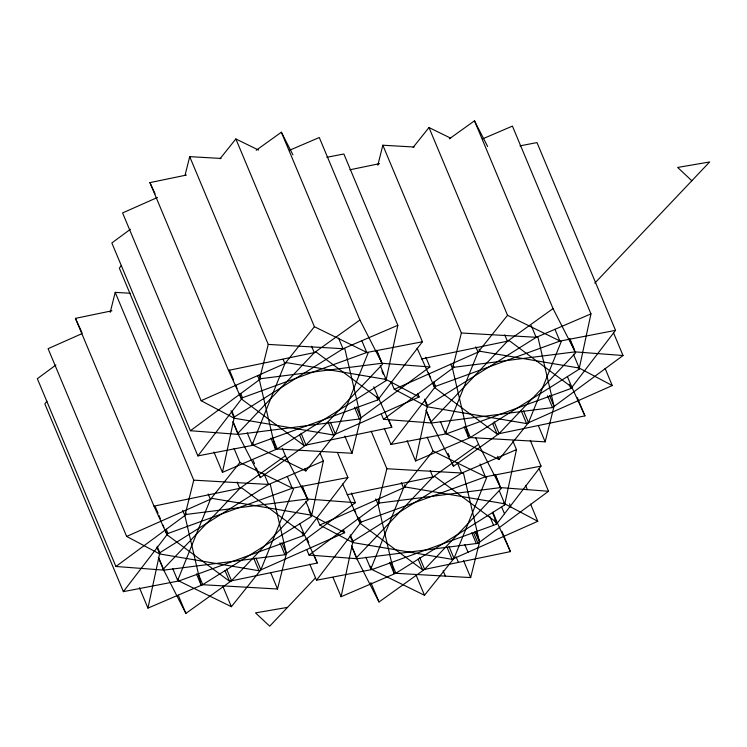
<?xml version="1.0" encoding="UTF-8"?>
<svg xmlns="http://www.w3.org/2000/svg" width="747" height="747" viewBox="0 0 747 747"><rect width="100%" height="100%" fill="white"/><g stroke="black" fill="none" stroke-linecap="round" stroke-linejoin="round"><path stroke-width="1.12" d="M320.192 453.522L323.339 461.03L311.452 516.438L202.754 584.63L147.953 608.123L159.839 552.724L157.15 546.281M289.78 150.166L319.286 137.513L397.834 325.29L385.947 380.699L277.249 448.891L222.447 472.384L234.334 416.985L232.093 411.616M512.872 441.038L516.466 449.619L504.58 505.019L395.882 573.22L341.08 596.713L352.967 541.304L350.278 534.871M482.907 138.755L512.414 126.103L590.961 313.88L579.074 369.279L470.377 437.471L415.575 460.974L427.461 405.565L424.772 399.131M110.22 312.349L115.215 292.385L130.295 293.254M184.995 175.498L189.71 156.646L221.037 158.439M193.762 480.162L270.349 484.542L286.418 553.508L277.529 589L200.943 584.621L184.873 515.654L193.762 480.162L115.215 292.385M268.257 344.423L344.843 348.802L360.913 417.769L352.024 453.261L275.438 448.872L259.368 379.906L268.257 344.423L189.71 156.646M377.842 165.19L382.837 145.226L414.174 147.019M386.89 468.743L463.476 473.122L479.546 542.098L470.657 577.58L394.071 573.201L378.001 504.234L386.89 468.743L371.184 431.187M461.385 333.003L537.971 337.383L554.041 406.349L545.151 441.841L468.565 437.462L452.505 368.495L461.385 333.003L382.837 145.226M239.908 462.468L293.608 488.762L260.88 569.802L231.383 606.695L177.683 580.391L210.411 499.36L239.908 462.468L234.072 448.517M314.412 326.719L368.103 353.023L335.375 434.054L305.878 470.955L252.178 444.652L284.906 363.621L314.412 326.719L235.865 138.951L220.029 158.747M433.036 451.048L486.736 477.352L454.008 558.382L424.511 595.284L370.811 568.981L403.539 487.95L433.036 451.048L427.2 437.098M507.54 315.309L561.23 341.612L528.502 422.643L499.005 459.536L445.305 433.232L478.033 352.201L507.54 315.309L428.993 127.532L413.156 147.336M121.453 265.362L119.333 268.126L197.88 455.903L253.513 445.175L377.823 399.925L422.41 341.771L343.863 153.994L326.831 157.281M46.958 401.102L44.829 403.875L123.376 591.643L179.019 580.914L303.319 535.664L347.906 477.51L337.588 452.831M197.88 455.903L242.467 397.749L366.768 352.5L422.41 341.771M123.376 591.643L167.963 533.489L292.273 488.249L347.906 477.51M384.275 428.395L391.008 444.493L435.594 386.33L559.905 341.09L615.537 330.361L536.99 142.584L519.959 145.87M309.772 564.134L316.504 580.232L361.1 522.078L485.401 476.829L541.043 466.1L530.267 440.347M391.008 444.493L446.641 433.755L570.951 388.515L615.537 330.361M316.504 580.232L372.146 569.494L496.447 524.254L541.043 466.1M359.905 320.005L382.539 364.228L305.999 444.988L260.376 477.669L237.751 433.447L314.282 352.687L359.905 320.005L281.358 132.228L256.221 150.24M302.208 486.017L308.035 499.967L231.505 580.727L185.882 613.408L163.248 569.195L239.787 488.435L285.41 455.745L282.273 448.237M553.041 308.595L575.666 352.808L499.127 433.568L453.504 466.259L430.879 422.036L507.418 341.276L553.041 308.595L474.485 120.818L449.349 138.83M315.523 577.833L269.704 626.182L255.511 612.885L287.511 607.386M594.808 283.141L709.65 161.959L677.65 167.449L691.843 180.755M478.538 444.334L501.172 488.557L424.632 569.317L379.009 601.998L356.375 557.776L432.915 477.016L478.538 444.334L475.848 437.891M130.398 229.264L111.845 242.962L190.392 430.73L238.396 434.399L359.391 418.992L429.889 366.945L425.846 357.281M55.904 365.003L37.35 378.701L115.897 566.478L163.901 570.138L284.887 554.732L355.395 502.684L351.351 493.029M190.392 430.73L260.899 378.682L381.894 363.275L429.889 366.945M115.897 566.478L186.395 514.422L307.39 499.015L355.395 502.684M381.278 413.95L383.519 419.319L454.027 367.272L575.022 351.865L623.017 355.525L613.595 332.994M306.784 549.699L309.025 555.058L379.532 503.011L500.518 487.604L548.522 491.265L539.091 468.733M383.519 419.319L431.523 422.989L552.519 407.582L623.017 355.525M309.025 555.058L357.029 558.728L478.015 543.321L548.522 491.265M234.334 416.985L343.032 348.784L397.834 325.29M159.839 552.724L268.537 484.532L323.339 461.03M427.461 405.565L536.159 337.373L590.961 313.88M352.967 541.304L461.665 473.112L516.466 449.619M157.505 197.441L122.592 212.932L201.139 400.709L234.203 418.217L333.461 434.987L419.142 396.965L417.797 393.744M81.946 333.657L48.097 348.681L126.645 536.449L159.699 553.957L258.966 570.736L344.647 532.704L343.303 529.492M201.139 400.709L286.829 362.687L386.087 379.457L419.142 396.965M394.267 389.299L479.957 351.267L579.214 368.047L612.269 385.555L526.588 423.577L427.331 406.798L394.267 389.299L391.129 381.782M126.645 536.449L212.325 498.426L311.592 515.206L344.647 532.704M319.772 525.038L405.453 487.016L504.72 503.786L537.775 521.294L452.094 559.316L352.827 542.546L319.772 525.038L316.635 517.522M388.655 419.767L391.802 427.275L303.982 445.483L241.561 399.075L228.489 370.4L149.932 182.623L186.433 175.059M349.904 169.793L379.56 163.64M313.712 554.433L317.307 563.014L229.488 581.231L167.067 534.824L153.985 506.139L75.438 318.371L111.938 310.799M228.489 370.4L316.308 352.192L378.72 398.599L391.802 427.275M421.616 358.98L509.435 340.772L571.847 387.179L584.929 415.864L497.11 434.072L434.698 387.665L417.125 348.251M153.985 506.139L241.804 487.931L304.225 534.338L317.307 563.014M347.112 494.729L434.931 476.521L497.353 522.928L510.434 551.603L422.615 569.812L360.194 523.404L342.63 484M428.993 127.532L450.674 138.158M235.865 138.951L258.574 150.082M474.485 120.818L487.642 146.524M281.358 132.228L292.936 154.853M285.41 455.745L308.035 499.967M149.932 182.623L155.077 193.893M75.438 318.371L81.983 332.704M605.089 368.383L612.269 385.555M569.83 338.858L574.322 349.596M569.634 338.989L575.022 351.865M573.379 354.097L579.214 368.047M578.178 367.132L579.074 369.279M554.965 329.287L559.905 341.09M577.3 397.619L584.929 415.864M567.356 376.451L571.847 387.179M569.149 384.219L570.951 388.515M531.22 325.571L536.159 337.373M549.549 395.621L554.041 406.349M547.579 395.779L552.519 407.582M504.72 334.833L507.418 341.276M538.419 425.743L545.151 441.841M523.563 410.841L528.502 422.643M521.201 410.701L526.588 423.577M479.051 349.12L479.957 351.267M475.792 346.841L478.033 352.201M525.552 485.363L527.345 489.649M530.594 504.122L537.775 521.294M494.187 421.766L499.127 433.568M492.618 423.344L497.11 434.072M497.661 456.314L499.005 459.536M453.13 365.124L454.027 367.272M509.519 503.823L510.864 507.045M450.702 364.2L452.505 368.495M495.336 474.606L498.921 483.188M495.14 474.728L500.518 487.604M499.332 490.91L504.72 503.786M503.683 502.88L504.58 505.019M501.797 507.325L504.496 513.768M465.895 426.742L470.377 437.471M480.013 463.952L485.401 476.829M464.083 426.733L468.565 437.462M501.9 531.22L510.434 551.603M492.861 512.19L497.353 522.928M492.413 512.601L496.447 522.256M494.654 519.959L496.447 524.254M433.802 382.044L435.594 386.33M489.957 516.728L493.552 525.309M428.414 372.641L430.655 378.01M432.896 383.37L434.698 387.665M445.744 431.607L446.641 433.755M440.375 421.429L445.305 433.232M457.173 462.384L461.665 473.112M448.116 453.382L449.461 456.594M452.159 463.037L453.504 466.259M424.632 400.364L427.331 406.798M426.584 411.186L431.523 422.989M425.939 410.234L430.879 422.036M475.578 531.901L479.172 540.483M475.055 531.369L479.546 542.098M473.533 532.592L478.015 543.321M471.787 532.816L476.269 543.545M464.877 544.74L468.024 552.248M430.225 470.582L432.915 477.016M376.703 350.278L381.185 361.006M376.507 350.399L381.894 363.275M463.476 560.418L470.657 577.58M380.251 365.516L386.087 379.457M381.913 371.035L383.258 374.256M385.05 378.552L385.947 380.699M456.165 557.029L458.415 562.388M407.05 440.581L415.575 460.974M449.068 546.58L454.008 558.382M361.837 340.697L366.768 352.5M447.154 547.514L452.094 559.316M373.78 386.797L378.72 398.599M376.469 396.704L377.823 399.925M443.139 570.773L445.38 576.142M404.557 484.868L405.453 487.016M401.298 482.581L403.539 487.95M338.54 338.055L343.032 348.784M419.693 557.514L424.632 569.317M356.422 407.04L360.913 417.769M418.124 559.083L422.615 569.812M354.452 407.19L359.391 418.992M415.976 574.891L424.511 595.284M378.178 499.79L379.532 503.011M375.76 498.875L378.001 504.234M311.592 346.253L314.282 352.687M344.843 436.089L352.024 453.261M391.391 562.482L395.882 573.22M389.579 562.472L394.071 573.201M330.435 422.251L335.375 434.054M328.073 422.111L333.461 434.987M359.298 517.783L361.1 522.078M354.358 509.454L355.712 512.675M357.505 516.971L360.194 523.404M370.792 566.282L372.146 569.494M283.113 359.326L284.906 363.621M365.871 557.178L370.811 568.981M370.923 582.679L379.009 601.998M350.138 536.103L352.827 542.546M352.089 546.925L357.029 558.728M351.445 545.973L356.375 557.776M301.06 433.185L305.999 444.988M299.491 434.754L303.982 445.483M304.981 468.808L305.878 470.955M259.545 375.461L260.899 378.682M257.575 375.62L259.368 379.906M302.003 486.138L307.39 499.015M305.756 501.256L311.592 515.206M308.754 509.996L311.452 516.438M333.003 577.394L341.08 596.713M272.31 437.088L277.249 448.891M287.334 476.446L292.273 488.249M270.946 438.144L275.438 448.872M306.98 538.335L308.772 542.63M299.734 523.61L304.225 534.338M301.975 532.452L303.319 535.664M240.665 393.454L242.467 397.749M229.45 370.11L233.484 379.765M235.735 385.135L237.079 388.347M239.32 393.716L241.561 399.075M252.617 443.027L253.513 445.175M247.248 432.849L252.178 444.652M264.046 473.803L268.537 484.532M253.196 460.497L254.54 463.719M256.333 468.014L258.135 472.3M259.032 474.448L260.376 477.669M231.056 410.701L234.203 418.217M233.456 422.597L238.396 434.399M232.812 421.644L237.751 433.447M281.927 542.78L286.418 553.508M279.957 542.929L284.887 554.732M237.098 481.992L239.787 488.435M270.797 572.902L277.529 589M213.922 452L222.447 472.384M255.941 558L260.88 569.802M253.578 557.86L258.966 570.736M208.17 493.991L210.411 499.36M226.565 568.925L231.505 580.727M224.996 570.493L229.488 581.231M222.849 586.311L231.383 606.695M185.499 512.274L186.395 514.422M182.632 510.285L184.873 515.654M198.263 573.901L202.754 584.63M196.452 573.892L200.943 584.621M166.17 529.203L167.963 533.489M155.395 506.924L158.093 513.366M158.99 515.505L160.334 518.726M163.033 525.169L163.929 527.307M164.826 529.455L167.067 534.824M178.113 578.766L179.019 580.914M172.744 568.588L177.683 580.391M178.244 595.172L185.882 613.408M157.01 547.523L159.699 553.957M158.962 558.336L163.901 570.138M158.317 557.393L163.248 569.195M139.428 587.74L147.953 608.123"/></g></svg>
